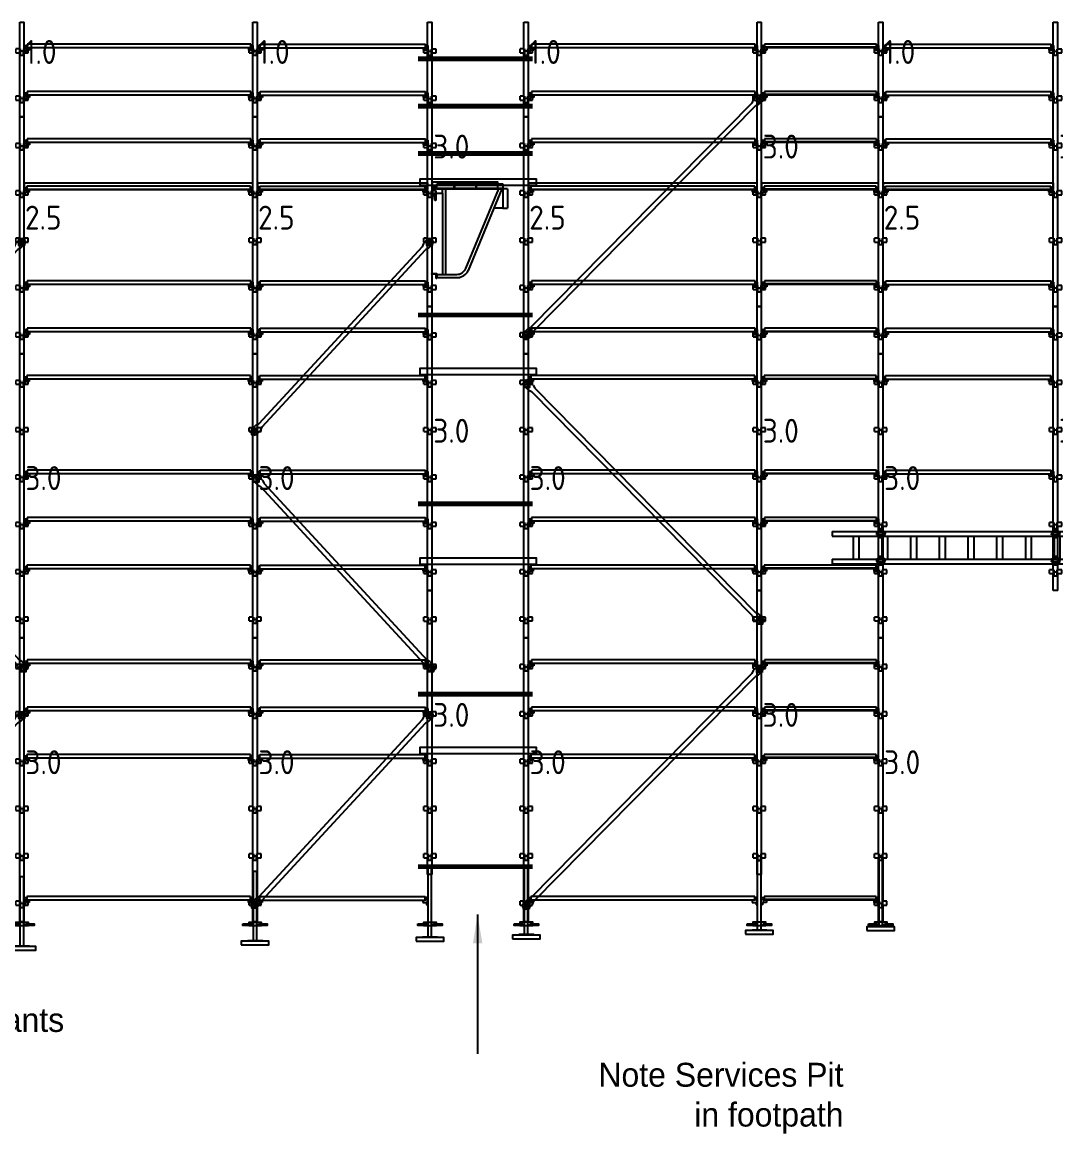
# Model space of a CAD drawing. Header units: millimetres. Extents: x 4425 to 53563, y -49808 to 18666.
# Drawn here: x 20621 to 31431, y -49808 to -38182 of the extents above; entities that cross this region are included whole.
import ezdxf
from ezdxf.enums import TextEntityAlignment as Align

# ---------------------------------------------------------------- set-up
doc = ezdxf.new("R2010")
doc.units = ezdxf.units.MM
doc.linetypes.add('KwikScaf_DASHED', pattern=[3.75, 2.5, -1.25])
doc.styles.add('KwikScaf ISO', font='isocp.shx')
doc.dimstyles.new('Scale 100 ISO-30', dxfattribs={"dimscale": 100, "dimtxt": 2.96, "dimasz": 3, "dimexe": 1.75, "dimexo": 1.8, "dimgap": 1.8, "dimtad": 1, "dimdec": 0, "dimdsep": 46, "dimtxsty": 'Standard', "dimcen": 0, "dimaunit": 1, "dimazin": 0, "dimtfac": 1, "dimtdec": 0, "dimtmove": 1, "dimatfit": 3, "dimfxl": 1, "dimtolj": 1, "dimtzin": 0, "dimarcsym": 0})

# ---------------------------------------------------------------- blocks, each defined once
blk = doc.blocks.new('Soleboard')
at = {"color": 200}
blk.add_lwpolyline([(63654, 7790), (63944, 7790), (63944, 7828), (63654, 7828)], close=True, dxfattribs=at)
blk = doc.blocks.new('Knuckle')
at = {"color": 190}
for points in [[(-127.5, 20), (-38.25, 20), (-38.25, 5), (-127.5, 5)], [(38.25, 20), (127.5, 20), (127.5, 5), (38.25, 5)]]:
    blk.add_lwpolyline(points, close=True, dxfattribs=at)
for points in [[(-63.75, 20), (-63.75, 40), (63.75, 40), (63.75, 20)], [(63.75, 5), (63.75, 0), (-63.75, 0), (-63.75, 5)]]:
    blk.add_lwpolyline(points, dxfattribs=at)
blk = doc.blocks.new('*U39')
at = {"color": 190, "linetype": 'KwikScaf_DASHED', "ltscale": 0.7, "extrusion": (2.44923e-16, 1, 2.30446e-16)}
for p, q in [((0, 766), (-18, 766)), ((18, 766), (0, 766))]:
    blk.add_line(p, q, dxfattribs=at)
at = {"color": 190, "ltscale": 0.7, "extrusion": (2.44923e-16, 1, 2.30446e-16)}
for p, q in [((-18, 46), (-18, 766)), ((18, 46), (18, 766))]:
    blk.add_line(p, q, dxfattribs=at)
at = {"color": 190}
blk.add_lwpolyline([(-76, 46), (76, 46), (76, 38), (-76, 38)], close=True, dxfattribs=at)
for name, p in [('Knuckle', (0, 255)), ('Soleboard', (-63799, -7790))]:
    blk.add_blockref(name, p)
blk = doc.blocks.new('3.0m Standard')
at = {"color": 180, "extrusion": (-1, 6.12323e-17, 0)}
for p, q in [((0, 2972), (48, 2972)), ((0, 2692), (0, 2972)), ((48, 2692), (48, 2972)), ((-36, 2692), (-40, 2692)), ((-40, 2652), (-40, 2692)), ((2, 2692), (-36, 2692)), ((2, 2652), (2, 2692)), ((6, 2692), (2, 2692)), ((6, 2692), (6, 2652)), ((42, 2652), (42, 2692)), ((46, 2692), (42, 2692)), ((84, 2692), (46, 2692)), ((46, 2652), (46, 2692)), ((88, 2692), (84, 2692)), ((88, 2652), (88, 2692)), ((-40, 2652), (-36, 2652)), ((-36, 2652), (2, 2652)), ((0, 2197), (0, 2652)), ((2, 2652), (6, 2652)), ((18, 2667), (8, 2667)), ((8, 2627), (8, 2667)), ((8, 2627), (18, 2627)), ((30, 2667), (18, 2667)), ((18, 2627), (30, 2627)), ((40, 2667), (30, 2667)), ((30, 2627), (40, 2627)), ((40, 2627), (40, 2667)), ((42, 2652), (46, 2652)), ((46, 2652), (84, 2652)), ((48, 2197), (48, 2652)), ((84, 2652), (88, 2652)), ((-36, 2197), (-40, 2197)), ((-40, 2157), (-40, 2197)), ((-40, 2157), (-36, 2157)), ((2, 2197), (-36, 2197)), ((-36, 2157), (2, 2157)), ((0, 1702), (0, 2157)), ((2, 2157), (2, 2197)), ((6, 2197), (2, 2197)), ((2, 2157), (6, 2157)), ((6, 2197), (6, 2157)), ((8, 2132), (8, 2172)), ((18, 2172), (8, 2172)), ((8, 2132), (18, 2132)), ((30, 2172), (18, 2172)), ((18, 2132), (30, 2132)), ((40, 2172), (30, 2172)), ((30, 2132), (40, 2132)), ((40, 2132), (40, 2172)), ((42, 2157), (42, 2197)), ((46, 2197), (42, 2197)), ((42, 2157), (46, 2157)), ((84, 2197), (46, 2197)), ((46, 2157), (46, 2197)), ((46, 2157), (84, 2157)), ((48, 1702), (48, 2157)), ((88, 2197), (84, 2197)), ((84, 2157), (88, 2157)), ((88, 2157), (88, 2197)), ((-36, 1702), (-40, 1702)), ((-40, 1662), (-40, 1702)), ((-40, 1662), (-36, 1662)), ((2, 1702), (-36, 1702)), ((-36, 1662), (2, 1662)), ((0, 1207), (0, 1662)), ((2, 1662), (2, 1702)), ((6, 1702), (2, 1702)), ((2, 1662), (6, 1662)), ((6, 1702), (6, 1662)), ((8, 1637), (8, 1677)), ((18, 1677), (8, 1677)), ((8, 1637), (18, 1637)), ((30, 1677), (18, 1677)), ((18, 1637), (30, 1637)), ((40, 1677), (30, 1677)), ((30, 1637), (40, 1637)), ((40, 1637), (40, 1677)), ((42, 1662), (42, 1702)), ((46, 1702), (42, 1702)), ((42, 1662), (46, 1662)), ((84, 1702), (46, 1702)), ((46, 1662), (46, 1702)), ((46, 1662), (84, 1662)), ((48, 1207), (48, 1662)), ((88, 1702), (84, 1702)), ((84, 1662), (88, 1662)), ((88, 1662), (88, 1702)), ((-36, 1207), (-40, 1207)), ((-40, 1167), (-40, 1207)), ((-40, 1167), (-36, 1167)), ((2, 1207), (-36, 1207)), ((-36, 1167), (2, 1167)), ((0, 712), (0, 1167)), ((2, 1167), (2, 1207)), ((6, 1207), (2, 1207)), ((2, 1167), (6, 1167)), ((6, 1207), (6, 1167)), ((8, 1142), (8, 1182)), ((18, 1182), (8, 1182)), ((30, 1182), (18, 1182)), ((40, 1182), (30, 1182)), ((40, 1142), (40, 1182)), ((42, 1167), (42, 1207)), ((46, 1207), (42, 1207)), ((42, 1167), (46, 1167)), ((84, 1207), (46, 1207)), ((46, 1167), (46, 1207)), ((46, 1167), (84, 1167)), ((48, 712), (48, 1167)), ((88, 1207), (84, 1207)), ((84, 1167), (88, 1167)), ((88, 1167), (88, 1207)), ((8, 1142), (18, 1142)), ((18, 1142), (30, 1142)), ((30, 1142), (40, 1142)), ((-36, 712), (-40, 712)), ((-40, 672), (-40, 712)), ((2, 712), (-36, 712)), ((2, 672), (2, 712)), ((6, 712), (2, 712)), ((6, 712), (6, 672)), ((42, 672), (42, 712)), ((46, 712), (42, 712)), ((84, 712), (46, 712)), ((46, 672), (46, 712)), ((88, 712), (84, 712)), ((88, 672), (88, 712)), ((-40, 672), (-36, 672)), ((-36, 672), (2, 672)), ((0, 217), (0, 672)), ((2, 672), (6, 672)), ((18, 687), (8, 687)), ((8, 647), (8, 687)), ((8, 647), (18, 647)), ((30, 687), (18, 687)), ((18, 647), (30, 647)), ((40, 687), (30, 687)), ((30, 647), (40, 647)), ((40, 647), (40, 687)), ((42, 672), (46, 672)), ((46, 672), (84, 672)), ((48, 217), (48, 672)), ((84, 672), (88, 672)), ((-36, 217), (-40, 217)), ((-40, 177), (-40, 217)), ((-40, 177), (-36, 177)), ((2, 217), (-36, 217)), ((-36, 177), (2, 177)), ((0, 0), (0, 177)), ((2, 177), (2, 217)), ((6, 217), (2, 217)), ((2, 177), (6, 177)), ((6, 217), (6, 177)), ((8, 152), (8, 192)), ((18, 192), (8, 192)), ((8, 152), (18, 152)), ((30, 192), (18, 192)), ((18, 152), (30, 152)), ((40, 192), (30, 192)), ((30, 152), (40, 152)), ((40, 152), (40, 192)), ((42, 177), (42, 217)), ((46, 217), (42, 217)), ((42, 177), (46, 177)), ((84, 217), (46, 217)), ((46, 177), (46, 217)), ((46, 177), (84, 177)), ((48, 0), (48, 177)), ((88, 217), (84, 217)), ((84, 177), (88, 177)), ((88, 177), (88, 217)), ((48, 0), (0, 0))]:
    blk.add_line(p, q, dxfattribs=at)
blk = doc.blocks.new('3.0m Standard with Text')
blk.add_blockref('3.0m Standard', (0, 0))
at = {"color": 7, "style": 'KwikScaf ISO'}
blk.add_text('  3.0  ', height=250, dxfattribs=at).set_placement((723, 1671), align=Align.MIDDLE_RIGHT)
blk = doc.blocks.new('2.4m Ledger')
at = {"color": 3, "extrusion": (0, 1, -1.83691e-16)}
for p, q in [((0, -75), (0, 0)), ((0, 0), (20, 0)), ((20, 0), (17, -25)), ((2365, 13), (25, 13)), ((25, 13), (25, -20)), ((2365, -20), (2365, 13)), ((2370, 0), (2373, -25)), ((2390, 0), (2370, 0)), ((2390, -75), (2390, 0)), ((10, -75), (0, -75)), ((13, -50), (10, -75)), ((50, -50), (13, -50)), ((17, -25), (25, -25)), ((25, -20), (25, -25)), ((2365, -25), (25, -25)), ((50, -25), (50, -50)), ((2340, -25), (2340, -50)), ((2340, -50), (2377, -50)), ((2365, -25), (2365, -20)), ((2373, -25), (2365, -25)), ((2377, -50), (2380, -75)), ((2380, -75), (2390, -75))]:
    blk.add_line(p, q, dxfattribs=at)
blk = doc.blocks.new('*U25')
at = {"color": 190, "linetype": 'KwikScaf_DASHED', "ltscale": 0.7, "extrusion": (2.44923e-16, 1, 2.30446e-16)}
for p, q in [((0, 766), (-18, 766)), ((18, 766), (0, 766))]:
    blk.add_line(p, q, dxfattribs=at)
at = {"color": 190, "ltscale": 0.7, "extrusion": (2.44923e-16, 1, 2.30446e-16)}
for p, q in [((-18, 46), (-18, 766)), ((18, 46), (18, 766))]:
    blk.add_line(p, q, dxfattribs=at)
at = {"color": 190}
blk.add_lwpolyline([(-76, 46), (76, 46), (76, 38), (-76, 38)], close=True, dxfattribs=at)
for name, p in [('Knuckle', (0, 198)), ('Soleboard', (-63799, -7790))]:
    blk.add_blockref(name, p)
blk = doc.blocks.new('1.8m Ledger')
at = {"color": 3, "extrusion": (0, 1, -1.83691e-16)}
for p, q in [((0, -75), (0, 0)), ((0, 0), (20, 0)), ((20, 0), (17, -25)), ((25, 13), (1755, 13)), ((25, -20), (25, 13)), ((1755, -20), (1755, 13)), ((1760, 0), (1763, -25)), ((1780, 0), (1760, 0)), ((1780, -75), (1780, 0)), ((10, -75), (0, -75)), ((13, -50), (10, -75)), ((50, -50), (13, -50)), ((17, -25), (25, -25)), ((25, -25), (25, -20)), ((25, -25), (1755, -25)), ((50, -25), (50, -50)), ((1730, -25), (1730, -50)), ((1730, -50), (1767, -50)), ((1755, -25), (1755, -20)), ((1763, -25), (1755, -25)), ((1767, -50), (1770, -75)), ((1770, -75), (1780, -75))]:
    blk.add_line(p, q, dxfattribs=at)
blk = doc.blocks.new('*U38')
at = {"color": 190, "linetype": 'KwikScaf_DASHED', "ltscale": 0.7, "extrusion": (2.44923e-16, 1, 2.30446e-16)}
for p, q in [((0, 766), (-18, 766)), ((18, 766), (0, 766))]:
    blk.add_line(p, q, dxfattribs=at)
at = {"color": 190, "ltscale": 0.7, "extrusion": (2.44923e-16, 1, 2.30446e-16)}
for p, q in [((-18, 46), (-18, 766)), ((18, 46), (18, 766))]:
    blk.add_line(p, q, dxfattribs=at)
at = {"color": 190}
blk.add_lwpolyline([(-76, 46), (76, 46), (76, 38), (-76, 38)], close=True, dxfattribs=at)
for name, p in [('Knuckle', (0, 160)), ('Soleboard', (-63799, -7790))]:
    blk.add_blockref(name, p)
blk = doc.blocks.new('*U37')
at = {"color": 190, "linetype": 'KwikScaf_DASHED', "ltscale": 0.7, "extrusion": (2.44923e-16, 1, 2.30446e-16)}
for p, q in [((0, 766), (-18, 766)), ((18, 766), (0, 766))]:
    blk.add_line(p, q, dxfattribs=at)
at = {"color": 190, "ltscale": 0.7, "extrusion": (2.44923e-16, 1, 2.30446e-16)}
for p, q in [((-18, 46), (-18, 766)), ((18, 46), (18, 766))]:
    blk.add_line(p, q, dxfattribs=at)
at = {"color": 190}
blk.add_lwpolyline([(-76, 46), (76, 46), (76, 38), (-76, 38)], close=True, dxfattribs=at)
for name, p in [('Knuckle', (0, 135)), ('Soleboard', (-63799, -7790))]:
    blk.add_blockref(name, p)
blk = doc.blocks.new('*U36')
at = {"color": 190, "linetype": 'KwikScaf_DASHED', "ltscale": 0.7, "extrusion": (2.44923e-16, 1, 2.30446e-16)}
for p, q in [((0, 766), (-18, 766)), ((18, 766), (0, 766))]:
    blk.add_line(p, q, dxfattribs=at)
at = {"color": 190, "ltscale": 0.7, "extrusion": (2.44923e-16, 1, 2.30446e-16)}
for p, q in [((-18, 46), (-18, 766)), ((18, 46), (18, 766))]:
    blk.add_line(p, q, dxfattribs=at)
at = {"color": 190}
blk.add_lwpolyline([(-76, 46), (76, 46), (76, 38), (-76, 38)], close=True, dxfattribs=at)
for name, p in [('Knuckle', (0, 87)), ('Soleboard', (-63799, -7790))]:
    blk.add_blockref(name, p)
blk = doc.blocks.new('1.2m Transom')
at = {"color": 2, "extrusion": (0, 1, -1.83691e-16)}
for p, q in [((64253, 14659), (64273, 14659)), ((64253, 14584), (64253, 14659)), ((64273, 14659), (64270, 14634)), ((65450, 14672), (64278, 14672)), ((64278, 14672), (64278, 14639)), ((65450, 14639), (65450, 14672)), ((65455, 14659), (65459, 14634)), ((65475, 14659), (65455, 14659)), ((65475, 14584), (65475, 14659)), ((64263, 14584), (64253, 14584)), ((64267, 14609), (64263, 14584)), ((64303, 14609), (64267, 14609)), ((64270, 14634), (64278, 14634)), ((65450, 14639), (64278, 14639)), ((64278, 14639), (64278, 14634)), ((65450, 14634), (64278, 14634)), ((64303, 14634), (64303, 14609)), ((65425, 14634), (65425, 14609)), ((65425, 14609), (65462, 14609)), ((65450, 14634), (65450, 14639)), ((65459, 14634), (65450, 14634)), ((65462, 14609), (65465, 14584)), ((65465, 14584), (65475, 14584))]:
    blk.add_line(p, q, dxfattribs=at)
blk = doc.blocks.new('*U35')
at = {"color": 190, "linetype": 'KwikScaf_DASHED', "ltscale": 0.7, "extrusion": (2.44923e-16, 1, 2.30446e-16)}
for p, q in [((0, 766), (-18, 766)), ((18, 766), (0, 766))]:
    blk.add_line(p, q, dxfattribs=at)
at = {"color": 190, "ltscale": 0.7, "extrusion": (2.44923e-16, 1, 2.30446e-16)}
for p, q in [((-18, 46), (-18, 766)), ((18, 46), (18, 766))]:
    blk.add_line(p, q, dxfattribs=at)
at = {"color": 190}
blk.add_lwpolyline([(-76, 46), (76, 46), (76, 38), (-76, 38)], close=True, dxfattribs=at)
for name, p in [('Soleboard', (-63799, -7790)), ('Knuckle', (0, 50))]:
    blk.add_blockref(name, p)
blk = doc.blocks.new('2D SBB 3 Board')
at = {"color": 0, "extrusion": (0, 1, 2e-16)}
for p, q in [((47, 973), (0, 973)), ((0, 973), (0, 925)), ((8, 1000), (38, 1000)), ((11, 973), (8, 1000)), ((38, 1000), (38, 973)), ((47, 1024), (738, 1024)), ((47, 978), (47, 1024)), ((47, 978), (738, 978)), ((47, 973), (47, 978)), ((47, 973), (738, 973)), ((106, 925), (106, 973)), ((140, 973), (140, 76)), ((351, 139), (696, 973)), ((647, 770), (732, 973)), ((738, 1024), (738, 978)), ((738, 978), (738, 973)), ((738, 973), (738, 770)), ((762, 973), (738, 973)), ((787, 973), (762, 973)), ((787, 973), (787, 770)), ((0, 925), (106, 925)), ((28, 850), (18, 925)), ((38, 850), (28, 850)), ((38, 925), (38, 850)), ((106, 925), (106, 76)), ((378, 117), (648, 770)), ((738, 770), (647, 770)), ((738, 770), (762, 770)), ((762, 770), (787, 770)), ((-4, 85), (47, 85)), ((-4, 80), (-4, 85)), ((42, 80), (-4, 80)), ((42, 34), (42, 80)), ((47, 34), (42, 34)), ((47, 85), (47, 34)), ((47, 76), (106, 76)), ((47, 43), (267, 43)), ((106, 76), (123, 76)), ((123, 76), (140, 76)), ((140, 76), (256, 76))]:
    blk.add_line(p, q, dxfattribs=at)
at = {"color": 0}
for radius, start, end in [(102, 270, 337.5), (136, 274.3082, 333.1918)]:
    blk.add_arc((256, 178), radius, start, end, dxfattribs=at)
blk = doc.blocks.new('3 Board Hop Up')
at = {"color": 20}
for points in [[(64352, 11245), (64582, 11245), (64582, 11309), (64352, 11309)], [(64586, 11245), (64816, 11245), (64816, 11309), (64586, 11309)], [(64808, 11245), (65038, 11245), (65038, 11309), (64808, 11309)]]:
    blk.add_lwpolyline(points, close=True, dxfattribs=at)
at = {"color": 210}
blk.add_blockref('2D SBB 3 Board', (64352, 10267), dxfattribs=at)
blk = doc.blocks.new('2.5m Standard')
at = {"color": 180, "extrusion": (-1, 6.12323e-17, 0)}
for p, q in [((0, 2476), (48, 2476)), ((0, 2197), (0, 2476)), ((48, 2197), (48, 2476)), ((-36, 2197), (-40, 2197)), ((-40, 2157), (-40, 2197)), ((-40, 2157), (-36, 2157)), ((2, 2197), (-36, 2197)), ((-36, 2157), (2, 2157)), ((0, 1702), (0, 2157)), ((2, 2157), (2, 2197)), ((6, 2197), (2, 2197)), ((2, 2157), (6, 2157)), ((6, 2197), (6, 2157)), ((8, 2132), (8, 2172)), ((18, 2172), (8, 2172)), ((8, 2132), (18, 2132)), ((30, 2172), (18, 2172)), ((18, 2132), (30, 2132)), ((40, 2172), (30, 2172)), ((30, 2132), (40, 2132)), ((40, 2132), (40, 2172)), ((42, 2157), (42, 2197)), ((46, 2197), (42, 2197)), ((42, 2157), (46, 2157)), ((84, 2197), (46, 2197)), ((46, 2157), (46, 2197)), ((46, 2157), (84, 2157)), ((48, 1702), (48, 2157)), ((88, 2197), (84, 2197)), ((84, 2157), (88, 2157)), ((88, 2157), (88, 2197)), ((-36, 1702), (-40, 1702)), ((-40, 1662), (-40, 1702)), ((-40, 1662), (-36, 1662)), ((2, 1702), (-36, 1702)), ((-36, 1662), (2, 1662)), ((0, 1207), (0, 1662)), ((2, 1662), (2, 1702)), ((6, 1702), (2, 1702)), ((2, 1662), (6, 1662)), ((6, 1702), (6, 1662)), ((8, 1637), (8, 1677)), ((18, 1677), (8, 1677)), ((8, 1637), (18, 1637)), ((30, 1677), (18, 1677)), ((18, 1637), (30, 1637)), ((40, 1677), (30, 1677)), ((30, 1637), (40, 1637)), ((40, 1637), (40, 1677)), ((42, 1662), (42, 1702)), ((46, 1702), (42, 1702)), ((42, 1662), (46, 1662)), ((84, 1702), (46, 1702)), ((46, 1662), (46, 1702)), ((46, 1662), (84, 1662)), ((48, 1207), (48, 1662)), ((88, 1702), (84, 1702)), ((84, 1662), (88, 1662)), ((88, 1662), (88, 1702)), ((-36, 1207), (-40, 1207)), ((-40, 1167), (-40, 1207)), ((-40, 1167), (-36, 1167)), ((2, 1207), (-36, 1207)), ((-36, 1167), (2, 1167)), ((0, 712), (0, 1167)), ((2, 1167), (2, 1207)), ((6, 1207), (2, 1207)), ((2, 1167), (6, 1167)), ((6, 1207), (6, 1167)), ((18, 1182), (8, 1182)), ((8, 1142), (8, 1182)), ((30, 1182), (18, 1182)), ((40, 1182), (30, 1182)), ((40, 1142), (40, 1182)), ((42, 1167), (42, 1207)), ((46, 1207), (42, 1207)), ((42, 1167), (46, 1167)), ((84, 1207), (46, 1207)), ((46, 1167), (46, 1207)), ((46, 1167), (84, 1167)), ((48, 712), (48, 1167)), ((88, 1207), (84, 1207)), ((84, 1167), (88, 1167)), ((88, 1167), (88, 1207)), ((8, 1142), (18, 1142)), ((18, 1142), (30, 1142)), ((30, 1142), (40, 1142)), ((-36, 712), (-40, 712)), ((-40, 672), (-40, 712)), ((2, 712), (-36, 712)), ((2, 672), (2, 712)), ((6, 712), (2, 712)), ((6, 712), (6, 672)), ((42, 672), (42, 712)), ((46, 712), (42, 712)), ((84, 712), (46, 712)), ((46, 672), (46, 712)), ((88, 712), (84, 712)), ((88, 672), (88, 712)), ((-40, 672), (-36, 672)), ((-36, 672), (2, 672)), ((0, 217), (0, 672)), ((2, 672), (6, 672)), ((8, 647), (8, 687)), ((18, 687), (8, 687)), ((8, 647), (18, 647)), ((30, 687), (18, 687)), ((18, 647), (30, 647)), ((40, 687), (30, 687)), ((30, 647), (40, 647)), ((40, 647), (40, 687)), ((42, 672), (46, 672)), ((46, 672), (84, 672)), ((48, 217), (48, 672)), ((84, 672), (88, 672)), ((-36, 217), (-40, 217)), ((-40, 177), (-40, 217)), ((-40, 177), (-36, 177)), ((2, 217), (-36, 217)), ((-36, 177), (2, 177)), ((0, 0), (0, 177)), ((2, 177), (2, 217)), ((6, 217), (2, 217)), ((2, 177), (6, 177)), ((6, 217), (6, 177)), ((8, 152), (8, 192)), ((18, 192), (8, 192)), ((8, 152), (18, 152)), ((30, 192), (18, 192)), ((18, 152), (30, 152)), ((40, 192), (30, 192)), ((30, 152), (40, 152)), ((40, 152), (40, 192)), ((42, 177), (42, 217)), ((46, 217), (42, 217)), ((42, 177), (46, 177)), ((84, 217), (46, 217)), ((46, 177), (46, 217)), ((46, 177), (84, 177)), ((48, 0), (48, 177)), ((88, 217), (84, 217)), ((84, 177), (88, 177)), ((88, 177), (88, 217)), ((48, 0), (0, 0))]:
    blk.add_line(p, q, dxfattribs=at)
blk = doc.blocks.new('2.5m Standard with Text')
blk.add_blockref('2.5m Standard', (0, 0))
at = {"color": 7, "style": 'KwikScaf ISO'}
blk.add_text('  2.5  ', height=250, dxfattribs=at).set_placement((723, 1423), align=Align.MIDDLE_RIGHT)
blk = doc.blocks.new('1.0m Standard')
at = {"color": 180, "extrusion": (-1, 6.12323e-17, 0)}
for p, q in [((0, 712), (0, 990)), ((0, 990), (48, 990)), ((48, 712), (48, 990)), ((-36, 712), (-40, 712)), ((-40, 672), (-40, 712)), ((2, 712), (-36, 712)), ((2, 672), (2, 712)), ((6, 712), (2, 712)), ((6, 712), (6, 672)), ((42, 672), (42, 712)), ((46, 712), (42, 712)), ((84, 712), (46, 712)), ((46, 672), (46, 712)), ((88, 712), (84, 712)), ((88, 672), (88, 712)), ((-40, 672), (-36, 672)), ((-36, 672), (2, 672)), ((0, 217), (0, 672)), ((2, 672), (6, 672)), ((8, 647), (8, 687)), ((18, 687), (8, 687)), ((8, 647), (18, 647)), ((30, 687), (18, 687)), ((18, 647), (30, 647)), ((40, 687), (30, 687)), ((30, 647), (40, 647)), ((40, 647), (40, 687)), ((42, 672), (46, 672)), ((46, 672), (84, 672)), ((48, 217), (48, 672)), ((84, 672), (88, 672)), ((-40, 177), (-40, 217)), ((-36, 217), (-40, 217)), ((-40, 177), (-36, 177)), ((2, 217), (-36, 217)), ((-36, 177), (2, 177)), ((0, 0), (0, 177)), ((2, 177), (2, 217)), ((6, 217), (2, 217)), ((2, 177), (6, 177)), ((6, 217), (6, 177)), ((8, 152), (8, 192)), ((18, 192), (8, 192)), ((8, 152), (18, 152)), ((30, 192), (18, 192)), ((18, 152), (30, 152)), ((40, 192), (30, 192)), ((30, 152), (40, 152)), ((40, 152), (40, 192)), ((42, 177), (42, 217)), ((46, 217), (42, 217)), ((42, 177), (46, 177)), ((46, 177), (46, 217)), ((84, 217), (46, 217)), ((46, 177), (84, 177)), ((48, 0), (48, 177)), ((88, 217), (84, 217)), ((84, 177), (88, 177)), ((88, 177), (88, 217)), ((48, 0), (0, 0))]:
    blk.add_line(p, q, dxfattribs=at)
blk = doc.blocks.new('1.0m Standard with Text')
blk.add_blockref('1.0m Standard', (0, 0))
at = {"color": 7, "style": 'KwikScaf ISO'}
blk.add_text('  1.0  ', height=250, dxfattribs=at).set_placement((671, 680), align=Align.MIDDLE_RIGHT)
blk = doc.blocks.new('1.2m Steel Board')
at = {"color": 20}
blk.add_lwpolyline([(63583, 13182), (64805, 13182), (64805, 13246), (63583, 13246)], close=True, dxfattribs=at)
blk = doc.blocks.new('1.8 Steel Board')
at = {"color": 20}
blk.add_lwpolyline([(64971, 13182), (66752, 13182), (66752, 13246), (64971, 13246)], close=True, dxfattribs=at)
blk = doc.blocks.new('2.4m Steel Board')
at = {"color": 20}
blk.add_lwpolyline([(66987, 13182), (69378, 13182), (69378, 13246), (66987, 13246)], close=True, dxfattribs=at)
blk = doc.blocks.new('90 Deg Coupler 2')
for p, q in [((-29, 60), (24, 60)), ((-29, 60), (-26, 55)), ((-29, 54), (-29, 36)), ((-15, 48), (-29, 54)), ((-29, 36), (-15, 42)), ((-29, 30), (-26, 35)), ((-29, 30), (24, 30)), ((-28, 57), (27, 57)), ((-28, 32), (27, 32)), ((-14, 50), (-26, 55)), ((-14, 40), (-26, 35)), ((-21, 51), (-21, 53)), ((-21, 37), (-21, 39)), ((-15, 48), (-15, 42)), ((-14, 40), (-14, 50)), ((-3, 90), (35, 90)), ((-3, 90), (-3, 60)), ((0, 0), (0, 30)), ((0, 0), (32, 0)), ((51, 65), (24, 60)), ((51, 25), (24, 30)), ((27, 57), (50, 62)), ((27, 32), (50, 28)), ((36, 59), (32, 44)), ((32, 44), (36, 31)), ((32, 0), (32, 28)), ((35, 90), (35, 62)), ((50, 62), (59, 55)), ((50, 28), (59, 35)), ((61, 55), (57, 55)), ((61, 35), (57, 35))]:
    blk.add_line(p, q)
for points in [[(1, 70), (31, 70), (31, 85), (1, 85)], [(4, 72), (28, 72), (28, 82), (4, 82)], [(49, 32), (60, 39), (60, 51), (49, 57), (38, 51), (38, 39)]]:
    blk.add_lwpolyline(points, close=True)
for points in [[(51, 65), (59, 60), (61, 55)], [(51, 25), (59, 30), (61, 35)]]:
    blk.add_lwpolyline(points)
for radius in [12.5, 5]:
    blk.add_circle((49, 45), radius)
blk = doc.blocks.new('90 Degree Coupler Front')
blk.add_blockref('90 Deg Coupler 2', (0, 0))
blk = doc.blocks.new('3.6m Brace')
at = {"color": 150}
for p, q in [((2374, 2461), (2358, 2428)), ((2374, 2461), (2423, 2511)), ((2466, 2445), (2410, 2445)), ((2414, 2495), (2414, 2502)), ((2414, 2495), (2424, 2495)), ((2423, 2511), (2447, 2515)), ((2424, 2495), (2424, 2500)), ((2425, 2411), (2474, 2460)), ((2448, 2505), (2428, 2505)), ((2447, 2515), (2478, 2484)), ((2452, 2495), (2452, 2500)), ((2462, 2495), (2452, 2495)), ((2462, 2495), (2462, 2502)), ((2474, 2460), (2478, 2484)), ((2358, 2428), (45, 80)), ((80, 47), (2393, 2395)), ((2425, 2411), (2393, 2395)), ((-36, 15), (-40, -10)), ((13, 64), (-36, 15)), ((-24, 20), (-24, 27)), ((-24, 20), (-14, 20)), ((-14, 20), (-14, 25)), ((10, 30), (-10, 30)), ((13, 64), (45, 80)), ((14, 20), (14, 25)), ((24, 20), (14, 20)), ((64, 14), (15, -36)), ((24, 20), (24, 27)), ((64, 14), (80, 47)), ((-9, -40), (-40, -10)), ((28, -30), (-28, -30)), ((15, -36), (-9, -40))]:
    blk.add_line(p, q, dxfattribs=at)
for points in [[(2466, 2439), (2410, 2439), (2410, 2511), (2466, 2511)], [(28, -36), (-28, -36), (-28, 36), (28, 36)]]:
    blk.add_lwpolyline(points, close=True, dxfattribs=at)
for centre, radius in [((2438, 2475), 11), ((2438, 2475), 10), ((0, 0), 11), ((0, 0), 10)]:
    blk.add_circle(centre, radius, dxfattribs=at)
for centre, radius, start, end in [((2403, 2495), 11.9, 358.6198, 54.5103), ((2423, 2502), 8.8, 90, 180), ((2428, 2500), 5, 90, 180), ((2448, 2500), 5, 0, 90), ((2453, 2502), 8.8, 0, 90), ((2473, 2495), 11.9, 125.4897, 181.3802), ((-35, 20), 11.9, 358.6198, 54.5103), ((-15, 27), 8.8, 90, 180), ((-10, 25), 5, 90, 180), ((10, 25), 5, 0, 90), ((15, 27), 8.8, 0, 90), ((35, 20), 11.9, 125.4897, 181.3802)]:
    blk.add_arc(centre, radius, start, end, dxfattribs=at)
blk = doc.blocks.new('2.7m Brace')
at = {"color": 150}
for p, q in [((1765, 1966), (1813, 2017)), ((1806, 2002), (1806, 2009)), ((1806, 2002), (1814, 2002)), ((1813, 2017), (1837, 2022)), ((1814, 2002), (1814, 2007)), ((1838, 2012), (1820, 2012)), ((1837, 2022), (1869, 1992)), ((1844, 2002), (1844, 2007)), ((1852, 2002), (1844, 2002)), ((1852, 2002), (1852, 2009)), ((1866, 1968), (1869, 1992)), ((1751, 1933), (43, 82)), ((78, 49), (1786, 1900)), ((1765, 1966), (1751, 1933)), ((1818, 1917), (1786, 1900)), ((1858, 1952), (1800, 1952)), ((1818, 1917), (1866, 1968)), ((-37, 13), (-40, -11)), ((11, 65), (-37, 13)), ((-24, 20), (-24, 27)), ((-24, 20), (-14, 20)), ((-14, 20), (-14, 25)), ((10, 30), (-10, 30)), ((11, 65), (43, 82)), ((14, 20), (14, 25)), ((24, 20), (14, 20)), ((64, 16), (16, -35)), ((24, 20), (24, 27)), ((64, 16), (78, 49)), ((-8, -41), (-40, -11)), ((28, -30), (-28, -30)), ((16, -35), (-8, -41))]:
    blk.add_line(p, q, dxfattribs=at)
for points in [[(1858, 1946), (1800, 1946), (1800, 2018), (1858, 2018)], [(28, -36), (-28, -36), (-28, 36), (28, 36)]]:
    blk.add_lwpolyline(points, close=True, dxfattribs=at)
for centre, radius in [((1829, 1982), 11), ((1829, 1982), 10), ((0, 0), 11), ((0, 0), 10)]:
    blk.add_circle(centre, radius, dxfattribs=at)
for centre, radius, start, end in [((1794, 2002), 11.9, 358.6198, 54.5103), ((1814, 2009), 8.8, 90, 180), ((1820, 2007), 5, 90, 180), ((1838, 2007), 5, 0, 90), ((1844, 2009), 8.8, 0, 90), ((1864, 2002), 11.9, 125.4897, 181.3802), ((-35, 20), 11.9, 358.6198, 54.5103), ((-15, 27), 8.8, 90, 180), ((-10, 25), 5, 90, 180), ((10, 25), 5, 0, 90), ((15, 27), 8.8, 0, 90), ((35, 20), 11.9, 125.4897, 181.3802)]:
    blk.add_arc(centre, radius, start, end, dxfattribs=at)
blk = doc.blocks.new('6.5m Ladder Beam')
at = {"color": 6}
for p, q in [((0, 340), (0, 290)), ((0, 340), (6500, 340)), ((0, 290), (6500, 290)), ((220, 290), (220, 50)), ((280, 290), (280, 50)), ((520, 290), (520, 50)), ((580, 290), (580, 50)), ((820, 290), (820, 50)), ((880, 290), (880, 50)), ((1120, 290), (1120, 50)), ((1180, 290), (1180, 50)), ((1420, 290), (1420, 50)), ((1480, 290), (1480, 50)), ((1720, 290), (1720, 50)), ((1780, 290), (1780, 50)), ((2020, 290), (2020, 50)), ((2080, 290), (2080, 50)), ((2320, 290), (2320, 50)), ((2380, 290), (2380, 50)), ((2620, 290), (2620, 50)), ((2680, 290), (2680, 50)), ((2920, 290), (2920, 50)), ((2980, 290), (2980, 50)), ((3220, 290), (3220, 50)), ((3280, 290), (3280, 50)), ((3520, 290), (3520, 50)), ((3580, 290), (3580, 50)), ((3820, 290), (3820, 50)), ((3880, 290), (3880, 50)), ((4120, 290), (4120, 50)), ((4180, 290), (4180, 50)), ((4420, 290), (4420, 50)), ((4480, 290), (4480, 50)), ((4720, 290), (4720, 50)), ((4780, 290), (4780, 50)), ((5020, 290), (5020, 50)), ((5080, 290), (5080, 50)), ((5320, 290), (5320, 50)), ((5380, 290), (5380, 50)), ((5620, 290), (5620, 50)), ((5680, 290), (5680, 50)), ((5920, 290), (5920, 50)), ((5980, 290), (5980, 50)), ((6220, 290), (6220, 50)), ((6280, 290), (6280, 50)), ((6500, 340), (6500, 290)), ((0, 50), (0, 0)), ((0, 50), (6500, 50)), ((0, 0), (6500, 0)), ((6500, 50), (6500, 0))]:
    blk.add_line(p, q, dxfattribs=at)

msp = doc.modelspace()

# ---------------------------------------------------------------- linework, layer by layer
at = {"color": 4, "const_width": 50}
for points in [[(24760.5, -38564.2), (25960.5, -38564.2)], [(24760.5, -39059.2), (25960.5, -39059.2)], [(24760.5, -39554.2), (25960.5, -39554.2)], [(24760.5, -41242.9), (25960.5, -41242.9)], [(24760.5, -43218.4), (25960.5, -43218.4)], [(24760.5, -45209.4), (25960.5, -45209.4)], [(24760.5, -47013.4), (25960.5, -47013.4)]]:
    msp.add_lwpolyline(points, dxfattribs=at)

# ---------------------------------------------------------------- block references
for name, p in [('1.0m Standard with Text', (20594.8, -39172.5)), ('1.0m Standard with Text', (23032.8, -39172.5)), ('3.0m Standard with Text', (24860.8, -41153.5)), ('1.0m Standard with Text', (25868.5, -39172.5)), ('3.0m Standard with Text', (28306.5, -41153.5)), ('1.0m Standard with Text', (29576.5, -39172.5)), ('3.0m Standard with Text', (31404.5, -41153.5)), ('2.4m Ledger', (20647.3, -38424)), ('1.8m Ledger', (23085.3, -38424)), ('2.4m Ledger', (25920.9, -38424)), ('1.2m Transom', (-35894.2, -53082.9)), ('1.8m Ledger', (29628.9, -38424)), ('2.4m Ledger', (20647.3, -38919)), ('1.8m Ledger', (23085.3, -38919)), ('3.6m Brace', (25893.2, -41454.8)), ('2.4m Ledger', (25920.9, -38919)), ('1.2m Transom', (-35894.2, -53577.9)), ('1.8m Ledger', (29628.9, -38919)), ('2.5m Standard with Text', (20594.8, -41648.5)), ('2.5m Standard with Text', (23032.8, -41648.5)), ('2.5m Standard with Text', (25868.5, -41648.5)), ('2.5m Standard with Text', (29576.5, -41648.5)), ('2.4m Ledger', (20647.3, -39414)), ('1.8m Ledger', (23085.3, -39414)), ('2.4m Ledger', (25920.9, -39414)), ('1.2m Transom', (-35894.2, -54072.9)), ('1.8m Ledger', (29628.9, -39414)), ('2.4m Steel Board', (-46345.1, -53110.9)), ('1.8 Steel Board', (-41890.2, -53110.9)), ('1.2m Steel Board', (-38804.5, -53067.7)), ('3 Board Hop Up', (-39442.8, -51162.5)), ('2.4m Steel Board', (-41071.4, -53110.9)), ('1.2m Steel Board', (-35228.4, -53110.9)), ('1.8 Steel Board', (-35346.6, -53110.9)), ('2.4m Ledger', (20642.8, -39909)), ('1.8m Ledger', (23080.8, -39909)), ('2.4m Ledger', (25916.5, -39909)), ('1.2m Transom', (-35898.7, -54567.9)), ('1.8m Ledger', (29624.5, -39909)), ('2.7m Brace', (18785.9, -42462.6)), ('2.7m Brace', (23051.4, -42462.6)), ('2.4m Ledger', (20647.3, -40899)), ('1.8m Ledger', (23085.3, -40899)), ('2.4m Ledger', (25920.9, -40899)), ('1.2m Transom', (-35894.2, -55557.9)), ('1.8m Ledger', (29628.9, -40899)), ('3.0m Standard with Text', (24860.8, -44125.5)), ('3.0m Standard with Text', (28306.5, -44125.5)), ('3.0m Standard with Text', (31404.5, -44125.5)), ('2.4m Ledger', (20647.3, -41396)), ('1.8m Ledger', (23085.3, -41396)), ('2.4m Ledger', (25920.9, -41396)), ('1.2m Transom', (-35894.2, -56054.9)), ('1.8m Ledger', (29628.9, -41396)), ('3.0m Standard with Text', (20594.8, -44620.5)), ('3.0m Standard with Text', (23032.8, -44620.5)), ('3.0m Standard with Text', (25868.5, -44620.5)), ('3.0m Standard with Text', (29576.5, -44620.5)), ('1.2m Steel Board', (-38804.5, -55049.7)), ('2.4m Ledger', (20642.8, -41891)), ('1.8m Ledger', (23080.8, -41891)), ('2.4m Ledger', (25916.5, -41891)), ('1.2m Transom', (-35898.7, -56549.9)), ('1.8m Ledger', (29624.5, -41891)), ('2.4m Ledger', (20647.3, -42881)), ('1.8m Ledger', (23085.3, -42881)), ('2.4m Ledger', (25920.9, -42881)), ('1.2m Transom', (-35894.2, -57539.9)), ('1.8m Ledger', (29628.9, -42881)), ('2.4m Ledger', (20647.3, -43376)), ('1.8m Ledger', (23085.3, -43376)), ('2.4m Ledger', (25920.9, -43376)), ('1.2m Transom', (-35894.2, -58034.9)), ('6.5m Ladder Beam', (29092.5, -43847.1)), ('90 Degree Coupler Front', (29585.5, -43571.9)), ('90 Degree Coupler Front', (31413.5, -43571.9)), ('1.2m Steel Board', (-38804.5, -57031.7)), ('90 Degree Coupler Front', (29585.5, -43855.5)), ('90 Degree Coupler Front', (31413.5, -43855.5)), ('2.4m Ledger', (20642.8, -43873)), ('1.8m Ledger', (23080.8, -43873)), ('2.4m Ledger', (25916.5, -43873)), ('1.2m Transom', (-35898.7, -58531.9)), ('3.0m Standard with Text', (24860.8, -47097.5)), ('3.0m Standard with Text', (28306.5, -47097.5)), ('3.0m Standard with Text', (20594.8, -47592.5)), ('3.0m Standard with Text', (23032.8, -47592.5)), ('3.0m Standard with Text', (25868.5, -47592.5)), ('3.0m Standard with Text', (29576.5, -47592.5)), ('2.4m Ledger', (20647.3, -44863)), ('1.8m Ledger', (23085.3, -44863)), ('2.4m Ledger', (25920.9, -44863)), ('1.2m Transom', (-35894.2, -59521.9)), ('3.6m Brace', (25893.2, -47422.7)), ('2.7m Brace', (18785.9, -47411.8)), ('2.4m Ledger', (20647.3, -45358)), ('2.7m Brace', (23051.4, -47411.8)), ('1.8m Ledger', (23085.3, -45358)), ('2.4m Ledger', (25920.9, -45358)), ('1.2m Transom', (-35894.2, -60016.9)), ('1.2m Steel Board', (-38804.5, -59011.7)), ('2.4m Ledger', (20642.8, -45853)), ('1.8m Ledger', (23080.8, -45853)), ('2.4m Ledger', (25916.5, -45853)), ('1.2m Transom', (-35898.7, -60511.9)), ('*U36', (28330.5, -47719.5)), ('*U35', (29600.5, -47682.6)), ('*U25', (23056.8, -47830.7)), ('*U38', (24884.8, -47792.7)), ('*U37', (25892.5, -47767.5)), ('*U39', (20618.8, -47887.7)), ('2.4m Ledger', (20642.8, -47338)), ('1.8m Ledger', (23080.8, -47338)), ('2.4m Ledger', (25916.5, -47338)), ('1.2m Transom', (-35898.7, -61996.9))]:
    msp.add_blockref(name, p)
at = {"xscale": -1}
for name, p in [('3.6m Brace', (28338.7, -44438.4)), ('2.7m Brace', (20633.7, -44936.1)), ('2.7m Brace', (24899.2, -44936.1))]:
    msp.add_blockref(name, p, dxfattribs=at)

# ---------------------------------------------------------------- texts
at = {"char_height": 250, "width": 4552.193, "attachment_point": 3}
for s, insert in [('Access to Hydrants', (21059.5, -48492.1)), ('Note Services Pit\\Pin footpath', (29210.9, -49065.4))]:
    msp.add_mtext(s, dxfattribs=dict(at, insert=insert))

# ---------------------------------------------------------------- leaders
msp.add_leader([(25383.9, -47514.5), (25383.9, -48972)], dimstyle='Scale 100 ISO-30', override={"dimgap": 1.8, "dimtad": 0})

doc.saveas('drawing.dxf')
